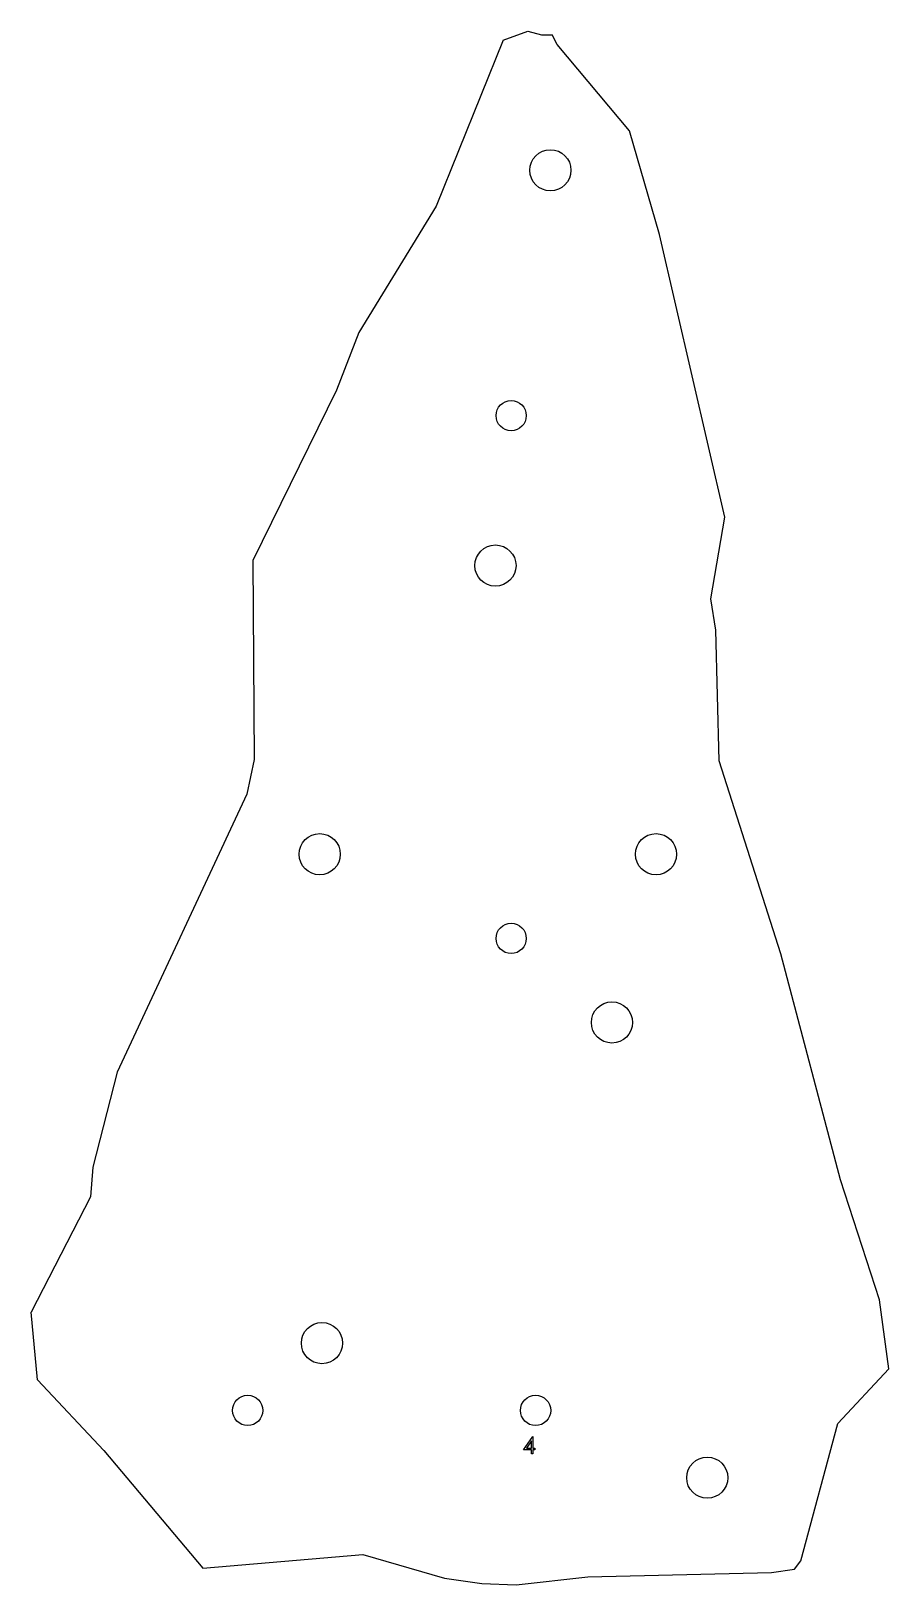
# Model space of a CAD drawing. Header units: millimetres. Extents: x 44 to 299, y 72 to 534.
import ezdxf

# ---------------------------------------------------------------- set-up
doc = ezdxf.new("R2010")
doc.units = ezdxf.units.MM
doc.linetypes.add('SLD-Durchgehend', pattern=[0])

msp = doc.modelspace()

# ---------------------------------------------------------------- linework, layer by layer
at = {"color": 7, "linetype": 'SLD-Durchgehend', "lineweight": 25}
for p, q in [((184.3, 530.97), (191.57, 533.69)), ((191.57, 533.69), (195.63, 532.56)), ((195.63, 532.56), (198.88, 532.56)), ((200.35, 529.71), (198.88, 532.56)), ((184.3, 530.97), (164.37, 481.63)), ((221.81, 504.07), (200.35, 529.71)), ((230.79, 473.26), (221.81, 504.07)), ((164.37, 481.63), (141.31, 444.05)), ((250.2, 389.17), (230.79, 473.26)), ((141.31, 444.05), (134.72, 426.89)), ((134.72, 426.89), (109.78, 376.29)), ((245.98, 364.86), (250.2, 389.17)), ((109.78, 376.29), (110.21, 317.16)), ((247.53, 355.6), (245.98, 364.86)), ((248.47, 316.7), (247.53, 355.6)), ((110.21, 317.16), (108.04, 306.82)), ((266.87, 259.42), (248.47, 316.7)), ((108.04, 306.82), (69.47, 224.21)), ((284.58, 192.22), (266.87, 259.42)), ((69.47, 224.21), (62.2, 195.92)), ((62.2, 195.92), (61.58, 187.18)), ((296.19, 156.53), (284.58, 192.22)), ((61.58, 187.18), (43.88, 152.8)), ((45.8, 132.77), (43.88, 152.8)), ((298.98, 136.02), (296.19, 156.53)), ((283.79, 119.74), (298.98, 136.02)), ((45.8, 132.77), (65.52, 111.73)), ((272.78, 78.9), (283.79, 119.74)), ((65.52, 111.73), (94.98, 76.77)), ((94.98, 76.77), (142.58, 80.83)), ((142.58, 80.83), (166.81, 73.76)), ((270.93, 76.47), (272.78, 78.9)), ((188.18, 71.76), (209.49, 74.15)), ((209.49, 74.15), (264.03, 75.41)), ((264.03, 75.41), (270.93, 76.47)), ((166.81, 73.76), (177.88, 72.16)), ((177.88, 72.16), (188.18, 71.76))]:
    msp.add_line(p, q, dxfattribs=at)
at = {"color": 2, "linetype": 'SLD-Durchgehend', "lineweight": 25, "true_color": 0xffff00}
for p, q in [((190.32, 111.88), (193.05, 115.85)), ((193.05, 115.85), (193.14, 115.85)), ((193.14, 115.85), (193.14, 112.39)), ((192.69, 111.88), (190.32, 111.88)), ((192.69, 114.56), (191.2, 112.39)), ((191.2, 112.39), (192.69, 112.39)), ((192.69, 112.39), (192.69, 114.56)), ((192.69, 110.73), (192.69, 111.88)), ((193.14, 112.39), (193.72, 112.39)), ((193.14, 111.88), (193.14, 110.73)), ((193.72, 111.88), (193.14, 111.88)), ((193.72, 112.39), (193.72, 111.88)), ((193.14, 110.73), (192.69, 110.73))]:
    msp.add_line(p, q, dxfattribs=at)
at = {"color": 7, "linetype": 'SLD-Durchgehend', "lineweight": 25}
for centre, radius in [((198.31, 492.31), 6.12), ((186.65, 419.37), 4.5), ((181.97, 374.79), 6.12), ((129.72, 288.99), 6.12), ((229.72, 288.99), 6.12), ((186.65, 263.96), 4.5), ((216.61, 238.96), 6.12), ((130.38, 143.64), 6.12), ((108.29, 123.64), 4.5), ((193.9, 123.64), 4.5), ((244.96, 103.64), 6.12)]:
    msp.add_circle(centre, radius, dxfattribs=at)

doc.saveas('drawing.dxf')
